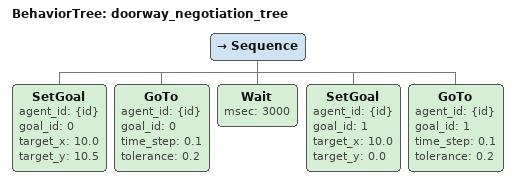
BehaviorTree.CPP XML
<?xml version='1.0' encoding='UTF-8'?>
<root main_tree_to_execute="doorway_negotiation_tree" BTCPP_format="4">

    <include ros_pkg="arena_simulation_setup" path="configs/hunav/behavior_trees/BTRegularNav.xml" />

    <BehaviorTree ID="doorway_negotiation_tree">
        <Sequence>
            <SetGoal agent_id="{id}" goal_id="0" target_x="10.0" target_y="10.5" />
            <GoTo agent_id="{id}" goal_id="0" time_step="0.1" tolerance="0.2" />

            <Wait msec="3000" />

            <SetGoal agent_id="{id}" goal_id="1" target_x="10.0" target_y="0.0" />
            <GoTo agent_id="{id}" goal_id="1" time_step="0.1" tolerance="0.2" />
        </Sequence>
    </BehaviorTree>
</root>
